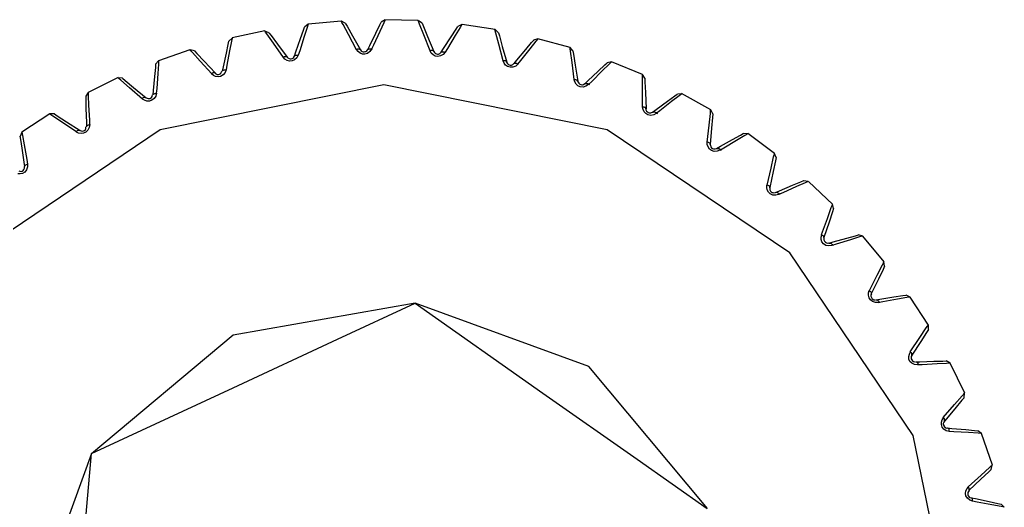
# Model space of a CAD drawing. Extents: x -1 to 1284, y 105 to 936.
# Drawn here: x 325.4 to 329.824, y 225.598 to 227.787 of the extents above; entities that cross this region are included whole.
import ezdxf

# ---------------------------------------------------------------- set-up
doc = ezdxf.new("R2010")
doc.units = 0

msp = doc.modelspace()

# ---------------------------------------------------------------- linework, layer by layer
for p, q in [((326.675217, 227.74052), (326.679979, 227.754013)), ((326.691502, 227.752607), (326.678537, 227.711893)), ((326.696, 227.767), (326.680125, 227.7543)), ((326.696, 227.767), (326.691502, 227.752607)), ((326.845, 227.781), (326.695643, 227.767136)), ((326.84796, 227.774872), (326.84505, 227.780243)), ((326.863, 227.771), (326.845273, 227.780578)), ((326.852723, 227.765903), (326.84796, 227.774872)), ((326.877329, 227.720355), (326.852723, 227.765903)), ((326.863, 227.771), (326.870673, 227.757639)), ((326.870673, 227.757639), (326.89475, 227.715194)), ((327.000433, 227.72752), (327.01816, 227.763799)), ((327.03565, 227.773242), (327.017923, 227.734388)), ((327.01816, 227.763799), (327.02451, 227.776632)), ((327.042, 227.787), (327.024802, 227.776284)), ((327.042, 227.787), (327.03565, 227.773242)), ((327.191, 227.783), (327.041034, 227.787233)), ((327.193332, 227.776918), (327.190687, 227.78258)), ((327.208, 227.771), (327.191596, 227.782668)), ((327.197037, 227.767446), (327.193332, 227.776918)), ((327.215822, 227.719279), (327.197037, 227.767446)), ((327.208, 227.771), (327.213821, 227.756845)), ((327.213821, 227.756845), (327.232606, 227.711794)), ((327.379063, 227.752115), (327.356838, 227.715687)), ((327.360913, 227.744484), (327.368586, 227.756469)), ((327.387, 227.765), (327.368744, 227.756454)), ((327.387, 227.765), (327.379063, 227.752115)), ((327.536, 227.743), (327.387648, 227.765278)), ((326.354, 227.705), (326.339977, 227.690501)), ((326.354, 227.705), (326.35109, 227.690157)), ((326.501, 227.737), (326.354395, 227.705226)), ((326.52, 227.729), (326.501215, 227.736355)), ((326.504726, 227.732006), (326.501286, 227.73698)), ((326.510546, 227.723698), (326.504726, 227.732006)), ((326.540338, 227.681436), (326.510546, 227.723698)), ((326.52, 227.729), (326.52926, 227.71667)), ((326.52926, 227.71667), (326.558391, 227.677451)), ((326.678537, 227.711893), (326.658165, 227.648118)), ((326.661987, 227.702372), (326.675217, 227.74052)), ((326.914, 227.652), (326.877329, 227.720355)), ((326.89475, 227.715194), (326.931051, 227.65148)), ((326.972731, 227.670674), (327.000433, 227.72752)), ((327.017923, 227.734388), (326.990115, 227.67352)), ((327.244, 227.647), (327.215822, 227.719279)), ((327.232606, 227.711794), (327.26097, 227.644169)), ((327.304583, 227.65751), (327.338953, 227.710601)), ((327.356838, 227.715687), (327.321913, 227.658614)), ((327.338953, 227.710601), (327.360913, 227.744484)), ((327.537075, 227.737104), (327.534429, 227.743004)), ((327.551, 227.729), (327.535919, 227.742573)), ((327.539721, 227.727235), (327.537075, 227.737104)), ((327.552685, 227.67715), (327.539721, 227.727235)), ((327.551, 227.729), (327.555233, 227.71421)), ((327.555233, 227.71421), (327.568463, 227.667212)), ((326.328462, 227.63706), (326.336929, 227.676518)), ((326.336929, 227.676518), (326.339839, 227.690461)), ((326.35109, 227.690157), (326.343152, 227.648176)), ((326.585, 227.618), (326.540338, 227.681436)), ((326.558391, 227.677451), (326.6021, 227.618576)), ((326.64135, 227.6426), (326.661987, 227.702372)), ((326.964, 227.653), (326.972731, 227.670674)), ((326.990115, 227.67352), (326.981384, 227.654603)), ((327.572, 227.602), (327.552685, 227.67715)), ((327.568463, 227.667212), (327.588306, 227.596661)), ((327.674208, 227.653672), (327.700137, 227.684662)), ((327.718475, 227.690173), (327.691911, 227.656703)), ((327.700137, 227.684662), (327.709397, 227.695616)), ((327.728, 227.702), (327.708685, 227.695703)), ((327.728, 227.702), (327.718475, 227.690173)), ((327.873, 227.662), (327.728432, 227.702)), ((327.872685, 227.656306), (327.872685, 227.662338)), ((327.886, 227.647), (327.872771, 227.662266)), ((326.165, 227.652), (326.023289, 227.602785)), ((326.185, 227.647), (326.165421, 227.652027)), ((326.16947, 227.647489), (326.165501, 227.652013)), ((326.176349, 227.639948), (326.16947, 227.647489)), ((326.211036, 227.601589), (326.176349, 227.639948)), ((326.185, 227.647), (326.195583, 227.635861)), ((326.195583, 227.635861), (326.229238, 227.600439)), ((326.315233, 227.575235), (326.328462, 227.63706)), ((326.343152, 227.648176), (326.330717, 227.582424)), ((326.586125, 227.618968), (326.583479, 227.617645)), ((326.591998, 227.609876), (326.584854, 227.617734)), ((326.588771, 227.620026), (326.586125, 227.618968)), ((326.591417, 227.62082), (326.588771, 227.620026)), ((326.594063, 227.621085), (326.591417, 227.62082)), ((326.596708, 227.621058), (326.594063, 227.621085)), ((326.599354, 227.620794), (326.596708, 227.621058)), ((326.602, 227.62), (326.599354, 227.620794)), ((326.602, 227.619), (326.602, 227.62)), ((326.602, 227.619), (326.60544, 227.615375)), ((326.60544, 227.615375), (326.610202, 227.612676)), ((326.627135, 227.614153), (326.631369, 227.617751)), ((326.631369, 227.618545), (326.634279, 227.623995)), ((326.631369, 227.617751), (326.631369, 227.618545)), ((326.635, 227.624), (326.64135, 227.6426)), ((326.635, 227.626), (326.637646, 227.627058)), ((326.635, 227.625), (326.635, 227.626)), ((326.635, 227.624), (326.635, 227.625)), ((326.645179, 227.616332), (326.63539, 227.606913)), ((326.637646, 227.627058), (326.640292, 227.627852)), ((326.640292, 227.627852), (326.642937, 227.628117)), ((326.642937, 227.628117), (326.645583, 227.628215)), ((326.651, 227.628), (326.645179, 227.616332)), ((326.645583, 227.628215), (326.648494, 227.628016)), ((326.648494, 227.628016), (326.651404, 227.627487)), ((326.658165, 227.648118), (326.651815, 227.6283)), ((326.915125, 227.653741), (326.912215, 227.652683)), ((326.920411, 227.644099), (326.914061, 227.652777)), ((326.917771, 227.654535), (326.915125, 227.653741)), ((326.920417, 227.654799), (326.917771, 227.654535)), ((326.929406, 227.637035), (326.920411, 227.644099)), ((326.923063, 227.654852), (326.920417, 227.654799)), ((326.925708, 227.654587), (326.923063, 227.654852)), ((326.928354, 227.654058), (326.925708, 227.654587)), ((326.931, 227.653), (326.928354, 227.654058)), ((326.939725, 227.633013), (326.929406, 227.637035)), ((326.931, 227.652), (326.931, 227.653)), ((326.931, 227.652), (326.934175, 227.647978)), ((326.934175, 227.647978), (326.938673, 227.644724)), ((326.938673, 227.644724), (326.9437, 227.642872)), ((326.951102, 227.632484), (326.939725, 227.633013)), ((326.9437, 227.642872), (326.948462, 227.642607)), ((326.948462, 227.642687), (326.95296, 227.643745)), ((326.948462, 227.642607), (326.948462, 227.642687)), ((326.963008, 227.635976), (326.951102, 227.632484)), ((326.95296, 227.643745), (326.955606, 227.644274)), ((326.955606, 227.644274), (326.960369, 227.647343)), ((326.960369, 227.648137), (326.964073, 227.653191)), ((326.960369, 227.647343), (326.960369, 227.648137)), ((326.973856, 227.644126), (326.963008, 227.635976)), ((326.964, 227.654), (326.966646, 227.655058)), ((326.964, 227.653), (326.964, 227.654)), ((326.966646, 227.655058), (326.969292, 227.655852)), ((326.969292, 227.655852), (326.971937, 227.656381)), ((326.971937, 227.656381), (326.974583, 227.656482)), ((326.981, 227.655), (326.973856, 227.644126)), ((326.974583, 227.656482), (326.977229, 227.656257)), ((326.977229, 227.656257), (326.98014, 227.655728)), ((326.98014, 227.655728), (326.98305, 227.654934)), ((327.249352, 227.637375), (327.244325, 227.646741)), ((327.247506, 227.64822), (327.244596, 227.647426)), ((327.250417, 227.648484), (327.247506, 227.64822)), ((327.25729, 227.629305), (327.249352, 227.637375)), ((327.253063, 227.648558), (327.250417, 227.648484)), ((327.255708, 227.648323), (327.253063, 227.648558)), ((327.258354, 227.647794), (327.255708, 227.648323)), ((327.267079, 227.62404), (327.25729, 227.629305)), ((327.261, 227.647), (327.258354, 227.647794)), ((327.261, 227.646), (327.261, 227.647)), ((327.261, 227.644), (327.261, 227.646)), ((327.261, 227.644), (327.263646, 227.639634)), ((327.263646, 227.639634), (327.267615, 227.635851)), ((327.278456, 227.622188), (327.267079, 227.62404)), ((327.267615, 227.635851), (327.272642, 227.63347)), ((327.272642, 227.63347), (327.27714, 227.632676)), ((327.27714, 227.632634), (327.281637, 227.633163)), ((327.27714, 227.632676), (327.27714, 227.632634)), ((327.290627, 227.624305), (327.278456, 227.622188)), ((327.281637, 227.633163), (327.284283, 227.633692)), ((327.284283, 227.633692), (327.28931, 227.636073)), ((327.28931, 227.636602), (327.293544, 227.64118)), ((327.28931, 227.636073), (327.28931, 227.636602)), ((327.302533, 227.631078), (327.290627, 227.624305)), ((327.294, 227.641), (327.304583, 227.65751)), ((327.294, 227.642), (327.296646, 227.642794)), ((327.294, 227.641), (327.294, 227.642)), ((327.296646, 227.642794), (327.299292, 227.643323)), ((327.299292, 227.643323), (327.301937, 227.643487)), ((327.301937, 227.643487), (327.304583, 227.643296)), ((327.311, 227.641), (327.302533, 227.631078)), ((327.304583, 227.643296), (327.307229, 227.642767)), ((327.307229, 227.642767), (327.309875, 227.641974)), ((327.309875, 227.641974), (327.312785, 227.640915)), ((327.321913, 227.658614), (327.311065, 227.64086)), ((327.6337, 227.605108), (327.674208, 227.653672)), ((327.691911, 227.656703), (327.650345, 227.604258)), ((327.875331, 227.646198), (327.872685, 227.656306)), ((327.881946, 227.594925), (327.875331, 227.646198)), ((327.886, 227.647), (327.888646, 227.631813)), ((327.888646, 227.631813), (327.896319, 227.58355)), ((326.007467, 227.532558), (326.011171, 227.572751)), ((326.023, 227.603), (326.010829, 227.586913)), ((326.011171, 227.572751), (326.011171, 227.586959)), ((326.023, 227.587919), (326.02009, 227.545284)), ((326.023, 227.603), (326.023, 227.587919)), ((326.263, 227.544), (326.211036, 227.601589)), ((326.229238, 227.600439), (326.279721, 227.54726)), ((326.311, 227.556), (326.315233, 227.575235)), ((326.330717, 227.582424), (326.327013, 227.561972)), ((326.601788, 227.603949), (326.591998, 227.609876)), ((326.612635, 227.601198), (326.601788, 227.603949)), ((326.610202, 227.612676), (326.615494, 227.611354)), ((326.624012, 227.601992), (326.612635, 227.601198)), ((326.615494, 227.611354), (326.620256, 227.611573)), ((326.620256, 227.611772), (326.62449, 227.613359)), ((326.620256, 227.611573), (326.620256, 227.611772)), ((326.63539, 227.606913), (326.624012, 227.601992)), ((326.62449, 227.613359), (326.627135, 227.614153)), ((327.574506, 227.60259), (327.571596, 227.602326)), ((327.576088, 227.592101), (327.572119, 227.601996)), ((327.577417, 227.602627), (327.574506, 227.60259)), ((327.582967, 227.583105), (327.576088, 227.592101)), ((327.580063, 227.602381), (327.577417, 227.602627)), ((327.582708, 227.601852), (327.580063, 227.602381)), ((327.585354, 227.601058), (327.582708, 227.601852)), ((327.592227, 227.576702), (327.582967, 227.583105)), ((327.588, 227.6), (327.585354, 227.601058)), ((327.588, 227.598), (327.588, 227.6)), ((327.588, 227.597), (327.588, 227.598)), ((327.588, 227.597), (327.590646, 227.59237)), ((327.590646, 227.59237), (327.594085, 227.588136)), ((327.60334, 227.573369), (327.592227, 227.576702)), ((327.594085, 227.588136), (327.598583, 227.585094)), ((327.598583, 227.585094), (327.603081, 227.583506)), ((327.603081, 227.583506), (327.603081, 227.583342)), ((327.603081, 227.583342), (327.607844, 227.583281)), ((327.615775, 227.573898), (327.60334, 227.573369)), ((327.607844, 227.583281), (327.61049, 227.583509)), ((327.61049, 227.583509), (327.615781, 227.585361)), ((327.628475, 227.579189), (327.615775, 227.573898)), ((327.615781, 227.58589), (327.620544, 227.589938)), ((327.615781, 227.585361), (327.615781, 227.58589)), ((327.621, 227.59), (327.6337, 227.605108)), ((327.621, 227.591), (327.623646, 227.591794)), ((327.621, 227.59), (327.621, 227.591)), ((327.623646, 227.591794), (327.626292, 227.592058)), ((327.626292, 227.592058), (327.628937, 227.59196)), ((327.638, 227.588), (327.628475, 227.579189)), ((327.628937, 227.59196), (327.631583, 227.591431)), ((327.631583, 227.591431), (327.634229, 227.590638)), ((327.634229, 227.590638), (327.636875, 227.589315)), ((327.636875, 227.589315), (327.639521, 227.587727)), ((327.650345, 227.604258), (327.63738, 227.587933)), ((327.892, 227.518), (327.881946, 227.594925)), ((327.896319, 227.58355), (327.907696, 227.511102)), ((327.999351, 227.556795), (328.028747, 227.584447)), ((328.048152, 227.58739), (328.017752, 227.557365)), ((328.028747, 227.584447), (328.039065, 227.594237)), ((328.059, 227.598), (328.039156, 227.594084)), ((328.059, 227.598), (328.048152, 227.58739)), ((328.198, 227.541), (328.059306, 227.598137)), ((325.842, 227.527), (325.707248, 227.461063)), ((325.862, 227.524), (325.841892, 227.526646)), ((326.001646, 227.469579), (326.007467, 227.532558)), ((326.02009, 227.545284), (326.015592, 227.478514)), ((326.263125, 227.545553), (326.260479, 227.543965)), ((326.270115, 227.536812), (326.261913, 227.543744)), ((326.265771, 227.546876), (326.263125, 227.545553)), ((326.268417, 227.547934), (326.265771, 227.546876)), ((326.271063, 227.548463), (326.268417, 227.547934)), ((326.280433, 227.532102), (326.270115, 227.536812)), ((326.273708, 227.548696), (326.271063, 227.548463)), ((326.276354, 227.548529), (326.273708, 227.548696)), ((326.279, 227.548), (326.276354, 227.548529)), ((326.279, 227.547), (326.279, 227.548)), ((326.279, 227.547), (326.282969, 227.543825)), ((326.291546, 227.530779), (326.280433, 227.532102)), ((326.282969, 227.543825), (326.287996, 227.541708)), ((326.287996, 227.541708), (326.293552, 227.541179)), ((326.302923, 227.532896), (326.291546, 227.530779)), ((326.293552, 227.541179), (326.29805, 227.541973)), ((326.29805, 227.542238), (326.302283, 227.544354)), ((326.29805, 227.541973), (326.29805, 227.542238)), ((326.302283, 227.545148), (326.305987, 227.549249)), ((326.302283, 227.544354), (326.302283, 227.545148)), ((326.313771, 227.53914), (326.302923, 227.532896)), ((326.305987, 227.550043), (326.308633, 227.555811)), ((326.305987, 227.549249), (326.305987, 227.550043)), ((326.311, 227.559), (326.313646, 227.560058)), ((326.311, 227.558), (326.311, 227.559)), ((326.311, 227.556), (326.311, 227.558)), ((326.313646, 227.560058), (326.316292, 227.560852)), ((326.322502, 227.549697), (326.313771, 227.53914)), ((326.316292, 227.560852), (326.318937, 227.561646)), ((326.318937, 227.561646), (326.321583, 227.562175)), ((326.321583, 227.562175), (326.324494, 227.562323)), ((326.327, 227.562), (326.322502, 227.549697)), ((326.324494, 227.562323), (326.327404, 227.562194)), ((327.953288, 227.513467), (327.999351, 227.556795)), ((328.017752, 227.557365), (327.97018, 227.510312)), ((328.209, 227.524), (328.197623, 227.540775)), ((328.198894, 227.535475), (328.198815, 227.54156)), ((328.199, 227.525288), (328.198894, 227.535475)), ((325.846722, 227.522472), (325.842224, 227.526467)), ((325.854395, 227.515804), (325.846722, 227.522472)), ((325.893474, 227.481903), (325.854395, 227.515804)), ((325.862, 227.524), (325.873906, 227.51421)), ((325.873906, 227.51421), (325.911556, 227.483098)), ((325.911556, 227.483098), (325.968098, 227.436397)), ((327.035825, 227.495098), (326.031567, 227.292613)), ((328.040083, 227.292613), (327.035825, 227.495098)), ((327.893506, 227.517969), (327.890596, 227.518011)), ((327.893881, 227.507589), (327.891235, 227.517907)), ((327.896417, 227.517704), (327.893506, 227.517969)), ((327.899702, 227.497826), (327.893881, 227.507589)), ((327.899063, 227.517175), (327.896417, 227.517704)), ((327.901708, 227.516381), (327.899063, 227.517175)), ((327.908169, 227.490364), (327.899702, 227.497826)), ((327.904354, 227.515323), (327.901708, 227.516381)), ((327.907, 227.514), (327.904354, 227.515323)), ((327.907, 227.513), (327.907, 227.514)), ((327.907, 227.511), (327.907, 227.513)), ((327.907, 227.511), (327.909646, 227.506158)), ((327.918752, 227.485734), (327.908169, 227.490364)), ((327.909646, 227.506158), (327.912556, 227.501554)), ((327.912556, 227.501554), (327.91679, 227.497983)), ((327.91679, 227.497983), (327.921023, 227.495866)), ((327.931187, 227.484676), (327.918752, 227.485734)), ((327.921023, 227.495866), (327.921023, 227.495601)), ((327.921023, 227.495601), (327.925521, 227.495072)), ((327.925521, 227.495072), (327.928167, 227.495117)), ((327.928167, 227.495117), (327.933723, 227.49644)), ((327.944417, 227.488406), (327.931187, 227.484676)), ((327.933723, 227.496969), (327.939015, 227.500409)), ((327.933723, 227.49644), (327.933723, 227.496969)), ((327.939, 227.5), (327.953288, 227.513467)), ((327.939, 227.5), (327.941646, 227.500794)), ((327.941646, 227.500794), (327.944292, 227.501323)), ((327.944292, 227.501323), (327.946937, 227.501384)), ((327.955, 227.496), (327.944417, 227.488406)), ((327.946937, 227.501384), (327.949583, 227.501119)), ((327.949583, 227.501119), (327.952229, 227.500325)), ((327.952229, 227.500325), (327.954875, 227.499267)), ((327.954875, 227.499267), (327.957521, 227.49768)), ((327.97018, 227.510312), (327.955363, 227.49568)), ((327.957521, 227.49768), (327.960167, 227.495828)), ((328.199, 227.473576), (328.199, 227.525288)), ((328.209, 227.524), (328.209, 227.508654)), ((328.209, 227.508654), (328.211646, 227.459831)), ((325.707, 227.461), (325.696681, 227.443538)), ((325.698354, 227.429214), (325.698354, 227.443475)), ((325.707, 227.461), (325.707, 227.445892)), ((325.707, 227.445892), (325.709646, 227.403226)), ((325.952, 227.431), (325.893474, 227.481903)), ((325.960063, 227.437995), (325.957417, 227.437466)), ((325.962708, 227.438058), (325.960063, 227.437995)), ((325.965354, 227.437794), (325.962708, 227.438058)), ((325.991548, 227.438392), (325.994723, 227.442916)), ((325.991548, 227.437333), (325.991548, 227.438392)), ((325.994723, 227.443974), (325.997369, 227.44998)), ((325.994723, 227.442916), (325.994723, 227.443974)), ((325.999, 227.45), (326.001646, 227.469579)), ((325.999, 227.452), (326.001646, 227.453323)), ((325.999, 227.451), (325.999, 227.452)), ((325.999, 227.45), (325.999, 227.451)), ((326.001646, 227.453323), (326.004292, 227.454381)), ((326.01109, 227.444274), (326.003681, 227.432764)), ((326.004292, 227.454381), (326.006937, 227.45544)), ((326.006937, 227.45544), (326.009583, 227.456233)), ((326.009583, 227.456233), (326.012494, 227.456762)), ((326.014, 227.457), (326.01109, 227.444274)), ((326.012494, 227.456762), (326.015404, 227.456998)), ((326.015592, 227.478514), (326.012946, 227.457744)), ((328.199, 227.396), (328.199, 227.473576)), ((328.211646, 227.459831), (328.214292, 227.386544)), ((328.310834, 227.421101), (328.343351, 227.44502)), ((328.363094, 227.445766), (328.32928, 227.419625)), ((328.343351, 227.44502), (328.354728, 227.453486)), ((328.375, 227.455), (328.354892, 227.453413)), ((328.375, 227.455), (328.363094, 227.445766)), ((328.505, 227.382), (328.37419, 227.45544)), ((325.698354, 227.38887), (325.698354, 227.429214)), ((325.709646, 227.403226), (325.71335, 227.33641)), ((325.949479, 227.433761), (325.946833, 227.431909)), ((325.952125, 227.435349), (325.949479, 227.433761)), ((325.960819, 227.425263), (325.951823, 227.431163)), ((325.954771, 227.436672), (325.952125, 227.435349)), ((325.957417, 227.437466), (325.954771, 227.436672)), ((325.971667, 227.421824), (325.960819, 227.425263)), ((325.968, 227.437), (325.965354, 227.437794)), ((325.968, 227.437), (325.972233, 227.434328)), ((325.982779, 227.421758), (325.971667, 227.421824)), ((325.972233, 227.434328), (325.977525, 227.43274)), ((325.977525, 227.43274), (325.983081, 227.432835)), ((325.993627, 227.42525), (325.982779, 227.421758)), ((325.983081, 227.432835), (325.987579, 227.434158)), ((325.987579, 227.434688), (325.991548, 227.437333)), ((325.987579, 227.434158), (325.987579, 227.434688)), ((326.003681, 227.432764), (325.993627, 227.42525)), ((328.201263, 227.38468), (328.198617, 227.395236)), ((328.203152, 227.394704), (328.200242, 227.395233)), ((328.206063, 227.394175), (328.203152, 227.394704)), ((328.208708, 227.393381), (328.206063, 227.394175)), ((328.259875, 227.383642), (328.310834, 227.421101)), ((328.32928, 227.419625), (328.27639, 227.378652)), ((325.536, 227.364), (325.410164, 227.282299)), ((325.540404, 227.36011), (325.535377, 227.363523)), ((325.556, 227.364), (325.535892, 227.364201)), ((325.54887, 227.354422), (325.540404, 227.36011)), ((325.591733, 227.325476), (325.54887, 227.354422)), ((325.556, 227.364), (325.568965, 227.355719)), ((325.568965, 227.355719), (325.610107, 227.329366)), ((325.701, 227.325659), (325.698354, 227.38887)), ((328.205761, 227.374281), (328.201263, 227.38468)), ((328.213169, 227.365868), (328.205761, 227.374281)), ((328.211354, 227.392323), (328.208708, 227.393381)), ((328.214, 227.391), (328.211354, 227.392323)), ((328.222958, 227.359994), (328.213169, 227.365868)), ((328.214, 227.39), (328.214, 227.391)), ((328.214, 227.389), (328.214, 227.39)), ((328.214, 227.387), (328.214, 227.389)), ((328.214, 227.387), (328.214, 227.382026)), ((328.214, 227.382026), (328.216646, 227.377078)), ((328.216646, 227.377078), (328.22035, 227.37303)), ((328.22035, 227.37303), (328.224319, 227.370649)), ((328.235129, 227.357613), (328.222958, 227.359994)), ((328.224319, 227.370649), (328.224319, 227.370384)), ((328.224319, 227.370384), (328.228817, 227.369326)), ((328.228817, 227.369326), (328.231462, 227.369188)), ((328.231462, 227.369188), (328.237019, 227.369717)), ((328.248623, 227.359729), (328.235129, 227.357613)), ((328.237019, 227.369982), (328.242575, 227.372787)), ((328.237019, 227.369717), (328.237019, 227.369982)), ((328.244, 227.372), (328.259875, 227.383642)), ((328.244, 227.372), (328.246646, 227.372794)), ((328.246646, 227.372794), (328.249292, 227.373058)), ((328.26, 227.366), (328.248623, 227.359729)), ((328.249292, 227.373058), (328.251937, 227.372886)), ((328.251937, 227.372886), (328.254583, 227.372357)), ((328.254583, 227.372357), (328.257229, 227.371299)), ((328.257229, 227.371299), (328.259875, 227.369976)), ((328.259875, 227.369976), (328.262521, 227.368124)), ((328.27639, 227.378652), (328.259986, 227.365899)), ((328.262521, 227.368124), (328.265167, 227.366007)), ((328.497731, 227.314097), (328.503552, 227.365495)), ((328.503552, 227.375628), (328.503552, 227.381687)), ((328.503552, 227.365495), (328.503552, 227.375628)), ((328.515, 227.364), (328.50574, 227.381992)), ((328.515, 227.364), (328.512354, 227.348681)), ((325.656, 227.282), (325.591733, 227.325476)), ((325.610107, 227.329366), (325.671861, 227.289819)), ((325.697665, 227.300319), (325.697665, 227.306457)), ((325.701, 227.306), (325.701, 227.325659)), ((325.701, 227.311), (325.703646, 227.312323)), ((325.701, 227.309), (325.701, 227.311)), ((325.701212, 227.307588), (325.701, 227.309)), ((325.701, 227.306), (325.701212, 227.307588)), ((325.703646, 227.312323), (325.706292, 227.313646)), ((325.706292, 227.313646), (325.708937, 227.314704)), ((325.708937, 227.314704), (325.711583, 227.315498)), ((325.711583, 227.315498), (325.714494, 227.316027)), ((325.715, 227.316), (325.712354, 227.303009)), ((325.71335, 227.33641), (325.71335, 227.315641)), ((328.489, 227.237), (328.497731, 227.314097)), ((328.512354, 227.348681), (328.508121, 227.300013)), ((326.031567, 227.292613), (325.211039, 226.740298)), ((325.404479, 227.249875), (325.401833, 227.263977)), ((325.41, 227.282), (325.402063, 227.263453)), ((325.41, 227.282), (325.412646, 227.267104)), ((325.412646, 227.267104), (325.420054, 227.225027)), ((325.653479, 227.28514), (325.650833, 227.283023)), ((325.656125, 227.286992), (325.653479, 227.28514)), ((325.664729, 227.278032), (325.655204, 227.282821)), ((325.658771, 227.288579), (325.656125, 227.286992)), ((325.661417, 227.289638), (325.658771, 227.288579)), ((325.664063, 227.290431), (325.661417, 227.289638)), ((325.666708, 227.290696), (325.664063, 227.290431)), ((325.675842, 227.275916), (325.664729, 227.278032)), ((325.669354, 227.290529), (325.666708, 227.290696)), ((325.672, 227.29), (325.669354, 227.290529)), ((325.672, 227.29), (325.676498, 227.287883)), ((325.686954, 227.277239), (325.675842, 227.275916)), ((325.676498, 227.287883), (325.68179, 227.28709)), ((325.68179, 227.28709), (325.687346, 227.287883)), ((325.697538, 227.282028), (325.686954, 227.277239)), ((325.687346, 227.287883), (325.691579, 227.289735)), ((325.691579, 227.290265), (325.695019, 227.293307)), ((325.691579, 227.289735), (325.691579, 227.290265)), ((325.695019, 227.294366), (325.697665, 227.29926)), ((325.695019, 227.293307), (325.695019, 227.294366)), ((325.706533, 227.290679), (325.697538, 227.282028)), ((325.697665, 227.29926), (325.697665, 227.300319)), ((325.712354, 227.303009), (325.706533, 227.290679)), ((328.860611, 226.740298), (328.040083, 227.292613)), ((328.508121, 227.300013), (328.501771, 227.226954)), ((328.60331, 227.249701), (328.638474, 227.269518)), ((328.658035, 227.267274), (328.621338, 227.245393)), ((328.638474, 227.269518), (328.650909, 227.27653)), ((328.671, 227.275), (328.650892, 227.276058)), ((328.671, 227.275), (328.658035, 227.267274)), ((328.792, 227.187), (328.67098, 227.275672)), ((325.410565, 227.20997), (325.404479, 227.249875)), ((325.420054, 227.225027), (325.431696, 227.159141)), ((328.489379, 227.226691), (328.489194, 227.237354)), ((328.492819, 227.215817), (328.489379, 227.226691)), ((328.492417, 227.236762), (328.489506, 227.237556)), ((328.495063, 227.235704), (328.492417, 227.236762)), ((328.497708, 227.234646), (328.495063, 227.235704)), ((328.500354, 227.233323), (328.497708, 227.234646)), ((328.503, 227.232), (328.500354, 227.233323)), ((328.502868, 227.228588), (328.503, 227.23)), ((328.503, 227.227), (328.502868, 227.228588)), ((328.503, 227.23), (328.503, 227.232)), ((328.503, 227.227), (328.503238, 227.221946)), ((328.503238, 227.221946), (328.505884, 227.216761)), ((328.531, 227.209), (328.548198, 227.218657)), ((328.548198, 227.218657), (328.60331, 227.249701)), ((328.621338, 227.245393), (328.56387, 227.211093)), ((325.42009, 227.147447), (325.410565, 227.20997)), ((328.499169, 227.206583), (328.492819, 227.215817)), ((328.508165, 227.199571), (328.499169, 227.206583)), ((328.505884, 227.216761), (328.509059, 227.212289)), ((328.520071, 227.195655), (328.508165, 227.199571)), ((328.509059, 227.212289), (328.512763, 227.209326)), ((328.512763, 227.209326), (328.512763, 227.208797)), ((328.512763, 227.208797), (328.516996, 227.207209)), ((328.516996, 227.207209), (328.519642, 227.206945)), ((328.519642, 227.206945), (328.525199, 227.206818)), ((328.533829, 227.196185), (328.520071, 227.195655)), ((328.525199, 227.206982), (328.531019, 227.209098)), ((328.525199, 227.206818), (328.525199, 227.206982)), ((328.531, 227.209), (328.533646, 227.209529)), ((328.533646, 227.209529), (328.536292, 227.209598)), ((328.546, 227.201), (328.533829, 227.196185)), ((328.536292, 227.209598), (328.538937, 227.209069)), ((328.538937, 227.209069), (328.541583, 227.208275)), ((328.541583, 227.208275), (328.544229, 227.206952)), ((328.544229, 227.206952), (328.546875, 227.205365)), ((328.56387, 227.211093), (328.546143, 227.20043)), ((328.546875, 227.205365), (328.549521, 227.203248)), ((328.549521, 227.203248), (328.552167, 227.200867)), ((328.787633, 227.17083), (328.790279, 227.180752)), ((328.790279, 227.180752), (328.792925, 227.186679)), ((328.799, 227.168), (328.792121, 227.186997)), ((325.423, 227.128), (325.42009, 227.147447)), ((325.423, 227.133), (325.425646, 227.134588)), ((325.423, 227.131), (325.423, 227.133)), ((325.423026, 227.129587), (325.423, 227.131)), ((325.423, 227.128), (325.423026, 227.129587)), ((325.425646, 227.134588), (325.428292, 227.13591)), ((325.428292, 227.13591), (325.430937, 227.137233)), ((325.430937, 227.137233), (325.433583, 227.138292)), ((325.431696, 227.159141), (325.4354, 227.138662)), ((325.433583, 227.138292), (325.436494, 227.13935)), ((325.435, 227.139), (325.435185, 227.12593)), ((328.775727, 227.120496), (328.787633, 227.17083)), ((328.795825, 227.152972), (328.785771, 227.105164)), ((328.799, 227.168), (328.795825, 227.152972)), ((325.402377, 227.094656), (325.391, 227.09545)), ((325.396, 227.108), (325.400762, 227.106413)), ((325.400762, 227.106413), (325.406319, 227.106227)), ((325.413225, 227.097302), (325.402377, 227.094656)), ((325.406319, 227.106227), (325.41161, 227.10755)), ((325.41161, 227.10755), (325.415579, 227.109931)), ((325.423014, 227.103308), (325.413225, 227.097302)), ((325.415579, 227.110461), (325.418754, 227.1139)), ((325.415579, 227.109931), (325.415579, 227.110461)), ((325.418754, 227.115223), (325.4214, 227.120409)), ((325.418754, 227.1139), (325.418754, 227.115223)), ((325.4214, 227.120409), (325.421638, 227.121467)), ((325.421638, 227.121467), (325.421717, 227.127659)), ((325.430952, 227.112991), (325.423014, 227.103308)), ((325.435185, 227.12593), (325.430952, 227.112991)), ((328.758, 227.045), (328.775727, 227.120496)), ((328.785771, 227.105164), (328.77069, 227.033401)), ((328.756554, 227.034253), (328.756554, 227.044863)), ((328.760417, 227.043821), (328.757506, 227.044879)), ((328.763063, 227.042498), (328.760417, 227.043821)), ((328.765708, 227.041175), (328.763063, 227.042498)), ((328.768354, 227.039588), (328.765708, 227.041175)), ((328.814256, 227.019514), (328.872703, 227.043697)), ((328.872703, 227.043697), (328.910009, 227.059122)), ((328.929242, 227.054888), (328.890189, 227.037584)), ((328.910009, 227.059122), (328.923238, 227.064573)), ((328.943, 227.061), (328.923156, 227.06436)), ((328.943, 227.061), (328.929242, 227.054888)), ((329.053, 226.958), (328.943568, 227.060613)), ((328.7592, 227.023061), (328.756554, 227.034253)), ((328.764227, 227.013112), (328.7592, 227.023061)), ((328.772429, 227.005043), (328.764227, 227.013112)), ((328.771, 227.038), (328.768354, 227.039588)), ((328.771, 227.036), (328.771, 227.038)), ((328.771053, 227.034587), (328.771, 227.036)), ((328.771, 227.033), (328.771053, 227.034587)), ((328.771, 227.033), (328.771, 227.027946)), ((328.771, 227.027946), (328.771, 227.022575)), ((328.771, 227.022575), (328.773646, 227.01776)), ((328.783806, 226.999725), (328.772429, 227.005043)), ((328.773646, 227.01776), (328.776821, 227.0144)), ((328.776821, 227.0144), (328.776821, 227.013871)), ((328.776821, 227.013871), (328.78079, 227.011754)), ((328.78079, 227.011754), (328.783435, 227.011225)), ((328.783435, 227.011225), (328.788992, 227.010431)), ((328.7973, 226.998666), (328.783806, 226.999725)), ((328.788992, 227.010465), (328.795077, 227.011788)), ((328.788992, 227.010431), (328.788992, 227.010465)), ((328.796, 227.012), (328.814256, 227.019514)), ((328.796, 227.012), (328.798646, 227.012265)), ((328.81, 227.002), (328.7973, 226.998666)), ((328.798646, 227.012265), (328.801292, 227.01213)), ((328.801292, 227.01213), (328.803937, 227.0116)), ((328.803937, 227.0116), (328.806583, 227.010542)), ((328.806583, 227.010542), (328.809229, 227.008955)), ((328.809229, 227.008955), (328.811875, 227.007103)), ((328.829018, 227.010462), (328.809968, 227.002022)), ((328.811875, 227.007103), (328.814521, 227.004721)), ((328.814521, 227.004721), (328.817167, 227.002075)), ((328.890189, 227.037584), (328.829018, 227.010462)), ((329.046582, 226.943327), (329.050022, 226.952879)), ((329.050022, 226.952879), (329.052668, 226.958594)), ((329.057, 226.939), (329.052238, 226.958685)), ((329.028855, 226.894789), (329.046582, 226.943327)), ((329.051973, 226.924448), (329.036363, 226.878201)), ((329.057, 226.939), (329.051973, 226.924448)), ((329.002, 226.822), (329.028855, 226.894789)), ((329.036363, 226.878201), (329.012815, 226.808777)), ((329.000846, 226.811417), (329.003492, 226.821816)), ((329.005063, 226.820027), (329.002417, 226.82135)), ((329.007708, 226.81844), (329.005063, 226.820027)), ((329.154877, 226.817046), (329.168635, 226.820883)), ((329.188, 226.816), (329.168685, 226.821741)), ((329.000846, 226.800067), (329.000846, 226.811417)), ((329.004815, 226.789589), (329.000846, 226.800067)), ((329.011958, 226.780594), (329.004815, 226.789589)), ((329.010354, 226.816852), (329.007708, 226.81844)), ((329.013, 226.815), (329.010354, 226.816852)), ((329.022542, 226.773953), (329.011958, 226.780594)), ((329.013, 226.814), (329.013, 226.815)), ((329.013026, 226.812175), (329.013, 226.814)), ((329.013, 226.809), (329.013265, 226.810587)), ((329.013, 226.809), (329.013, 226.804052)), ((329.013, 226.804052), (329.013, 226.798602)), ((329.013, 226.798602), (329.015646, 226.793495)), ((329.013265, 226.810587), (329.013026, 226.812175)), ((329.015646, 226.793495), (329.018556, 226.789765)), ((329.018556, 226.789765), (329.018556, 226.788971)), ((329.018556, 226.788971), (329.02226, 226.786272)), ((329.02226, 226.786272), (329.024906, 226.785743)), ((329.024906, 226.785743), (329.030198, 226.784156)), ((329.030198, 226.784063), (329.036283, 226.784592)), ((329.030198, 226.784156), (329.030198, 226.784063)), ((329.036, 226.784), (329.05505, 226.789265)), ((329.036, 226.784), (329.038646, 226.784167)), ((329.038646, 226.784167), (329.041292, 226.783902)), ((329.041292, 226.783902), (329.043937, 226.783108)), ((329.043937, 226.783108), (329.046583, 226.781785)), ((329.046583, 226.781785), (329.049229, 226.779933)), ((329.068567, 226.779593), (329.048723, 226.773508)), ((329.049229, 226.779933), (329.051875, 226.777817)), ((329.051875, 226.777817), (329.054521, 226.775435)), ((329.054521, 226.775435), (329.054, 226.773)), ((329.05505, 226.789265), (329.115983, 226.806225)), ((329.13257, 226.799146), (329.068567, 226.779593)), ((329.115983, 226.806225), (329.154877, 226.817046)), ((329.173448, 226.811608), (329.13257, 226.799146)), ((329.188, 226.816), (329.173448, 226.811608)), ((329.284, 226.7), (329.187718, 226.815057)), ((329.41454, 225.920858), (328.860611, 226.740298)), ((329.036035, 226.771148), (329.022542, 226.773953)), ((329.049, 226.773), (329.036035, 226.771148)), ((329.253401, 226.640022), (329.276949, 226.686057)), ((329.276949, 226.686057), (329.281712, 226.695132)), ((329.281712, 226.695132), (329.284357, 226.700556)), ((329.286, 226.68), (329.283354, 226.700108)), ((329.279385, 226.666162), (329.258219, 226.622149)), ((329.286, 226.68), (329.279385, 226.666162)), ((329.218, 226.571), (329.253401, 226.640022)), ((329.258219, 226.622149), (329.22639, 226.55608)), ((329.213815, 226.561056), (329.217519, 226.57111)), ((329.213815, 226.549705), (329.213815, 226.561056)), ((329.219063, 226.568556), (329.216417, 226.570408)), ((329.221708, 226.566704), (329.219063, 226.568556)), ((329.224354, 226.564852), (329.221708, 226.566704)), ((329.227, 226.563), (329.224354, 226.564852)), ((329.227, 226.556), (329.224354, 226.551185)), ((329.226947, 226.559587), (329.227, 226.561)), ((329.227, 226.558), (329.226947, 226.559587)), ((329.227, 226.561), (329.227, 226.563)), ((329.227, 226.556), (329.227, 226.558)), ((327.177, 226.514), (326.359146, 226.370969)), ((326.828349, 226.352548), (327.177625, 226.514827)), ((327.177, 226.514), (327.750854, 226.11099)), ((327.957201, 226.229766), (327.1774, 226.51482)), ((329.21646, 226.538831), (329.213815, 226.549705)), ((329.222546, 226.529041), (329.21646, 226.538831)), ((329.232071, 226.521183), (329.222546, 226.529041)), ((329.224354, 226.551185), (329.224169, 226.545708)), ((329.224169, 226.545708), (329.226815, 226.54039)), ((329.226815, 226.54039), (329.229461, 226.536341)), ((329.229461, 226.536341), (329.229461, 226.535548)), ((329.229461, 226.535548), (329.2329, 226.532426)), ((329.245035, 226.516791), (329.232071, 226.521183)), ((329.2329, 226.532426), (329.2329, 226.531632)), ((329.2329, 226.531632), (329.238192, 226.529515)), ((329.238192, 226.529515), (329.238192, 226.529296)), ((329.238192, 226.529296), (329.244277, 226.529206)), ((329.258, 226.517), (329.245035, 226.516791)), ((329.246, 226.53), (329.265315, 226.532937)), ((329.246, 226.53), (329.248646, 226.529976)), ((329.248646, 226.529976), (329.251292, 226.529447)), ((329.251292, 226.529447), (329.253937, 226.528389)), ((329.253937, 226.528389), (329.256583, 226.526801)), ((329.256583, 226.526801), (329.259229, 226.524949)), ((329.278207, 226.520225), (329.257834, 226.516574)), ((329.259229, 226.524949), (329.26, 226.522)), ((329.26, 226.522), (329.26, 226.52)), ((329.26, 226.52), (329.26, 226.517)), ((329.265315, 226.532937), (329.327836, 226.542435)), ((329.344088, 226.531919), (329.278207, 226.520225)), ((329.327836, 226.542435), (329.367761, 226.548494)), ((329.386183, 226.539354), (329.344088, 226.531919)), ((329.367761, 226.548494), (329.381784, 226.550611)), ((329.401, 226.542), (329.382479, 226.550043)), ((329.401, 226.542), (329.386183, 226.539354)), ((329.483, 226.416), (329.401297, 226.541817)), ((329.444471, 226.360251), (329.473416, 226.403111)), ((329.474798, 226.383062), (329.44834, 226.341924)), ((329.473416, 226.403111), (329.479237, 226.411551)), ((329.483, 226.396), (329.474798, 226.383062)), ((329.479237, 226.411551), (329.482677, 226.416605)), ((329.483, 226.396), (329.483185, 226.416241)), ((326.359146, 226.370969), (325.72238, 225.838173)), ((326.358952, 226.134465), (326.828349, 226.352548)), ((329.401, 226.296), (329.444471, 226.360251)), ((329.44834, 226.341924), (329.408784, 226.280171)), ((329.397752, 226.285948), (329.402515, 226.295473)), ((329.403708, 226.293233), (329.401063, 226.29535)), ((329.406354, 226.291117), (329.403708, 226.293233)), ((329.409, 226.289), (329.406354, 226.291117)), ((329.409, 226.287), (329.409, 226.289)), ((329.395106, 226.274782), (329.397752, 226.285948)), ((329.395106, 226.26367), (329.395106, 226.274782)), ((329.399869, 226.253219), (329.395106, 226.26367)), ((329.4086, 226.24425), (329.399869, 226.253219)), ((329.408, 226.28), (329.405354, 226.275423)), ((329.405354, 226.275423), (329.405354, 226.269999)), ((329.405354, 226.269999), (329.405354, 226.264548)), ((329.405354, 226.264548), (329.408, 226.260236)), ((329.408, 226.282), (329.408159, 226.283588)), ((329.408, 226.28), (329.408, 226.282)), ((329.408, 226.260236), (329.408, 226.259442)), ((329.408, 226.259442), (329.411175, 226.255923)), ((329.408159, 226.283588), (329.409, 226.285)), ((329.421035, 226.238323), (329.4086, 226.24425)), ((329.409, 226.285), (329.409, 226.287)), ((329.411175, 226.255923), (329.411175, 226.254865)), ((329.411175, 226.254865), (329.415937, 226.252166)), ((329.415937, 226.252166), (329.415937, 226.251901)), ((329.415937, 226.251901), (329.422023, 226.251108)), ((329.425, 226.251), (329.444579, 226.251529)), ((329.425, 226.251), (329.427646, 226.250788)), ((329.427646, 226.250788), (329.430292, 226.249995)), ((329.430292, 226.249995), (329.432937, 226.248672)), ((329.432937, 226.248672), (329.435583, 226.247084)), ((329.435583, 226.247084), (329.435, 226.245)), ((329.435, 226.245), (329.435, 226.243)), ((329.444579, 226.251529), (329.507788, 226.253381)), ((329.507788, 226.253381), (329.548137, 226.254704)), ((329.564919, 226.244206), (329.522268, 226.241825)), ((329.548137, 226.254704), (329.562424, 226.255233)), ((329.58, 226.245), (329.562537, 226.255213)), ((329.58, 226.245), (329.564919, 226.244206)), ((329.646, 226.11), (329.580066, 226.244749)), ((328.49, 225.593), (327.957201, 226.229766)), ((329.434, 226.237), (329.421035, 226.238323)), ((329.455434, 226.238147), (329.434532, 226.237089)), ((329.435, 226.243), (329.435, 226.24)), ((329.435, 226.24), (329.435, 226.237)), ((329.522268, 226.241825), (329.455434, 226.238147)), ((325.723, 225.839), (326.358952, 226.134465)), ((327.750854, 226.11099), (328.174425, 225.813527)), ((329.641413, 226.106296), (329.645382, 226.1109)), ((329.600906, 226.059542), (329.634799, 226.098597)), ((329.63321, 226.078147), (329.602122, 226.040486)), ((329.643, 226.09), (329.63321, 226.078147)), ((329.634799, 226.098597), (329.641413, 226.106296)), ((329.643, 226.09), (329.645646, 226.110055)), ((329.55, 226.001), (329.600906, 226.059542)), ((329.602122, 226.040486), (329.555397, 225.98395)), ((329.541075, 225.969194), (329.541154, 225.980386)), ((329.541154, 225.980386), (329.544594, 225.991234)), ((329.544594, 225.991234), (329.550415, 226.000124)), ((329.552354, 225.998381), (329.549708, 226.000763)), ((329.552354, 225.979714), (329.549708, 225.974449)), ((329.555, 225.996), (329.552354, 225.998381)), ((329.555, 225.984), (329.552354, 225.979714)), ((329.554947, 225.988852), (329.555, 225.991)), ((329.555, 225.987), (329.554947, 225.988852)), ((329.555, 225.993), (329.555, 225.996)), ((329.555, 225.991), (329.555, 225.993)), ((329.555, 225.986), (329.555, 225.987)), ((329.555, 225.984), (329.555, 225.986)), ((329.544515, 225.958241), (329.541075, 225.969194)), ((329.551923, 225.948292), (329.544515, 225.958241)), ((329.549708, 225.974449), (329.549814, 225.968945)), ((329.549814, 225.968945), (329.55246, 225.964447)), ((329.5633, 225.940937), (329.551923, 225.948292)), ((329.55246, 225.964447), (329.55246, 225.963654)), ((329.55246, 225.963654), (329.555106, 225.959791)), ((329.555106, 225.959791), (329.555106, 225.958732)), ((329.555106, 225.958732), (329.559604, 225.955452)), ((329.559604, 225.955452), (329.559604, 225.954922)), ((329.559604, 225.954922), (329.565689, 225.953335)), ((329.576, 225.938), (329.5633, 225.940937)), ((329.568, 225.954), (329.570646, 225.953471)), ((329.568, 225.954), (329.587579, 225.952148)), ((329.570646, 225.953471), (329.573292, 225.952677)), ((329.573292, 225.952677), (329.574, 225.951)), ((329.574, 225.951), (329.574, 225.949)), ((329.574, 225.949), (329.574, 225.947)), ((329.574, 225.947), (329.574, 225.944)), ((329.574, 225.944), (329.574, 225.942)), ((329.574, 225.942), (329.574238, 225.938984)), ((329.596514, 225.937334), (329.575612, 225.938657)), ((329.587579, 225.952148), (329.65055, 225.946406)), ((329.663268, 225.932916), (329.596514, 225.937334)), ((329.65055, 225.946406), (329.69074, 225.942729)), ((329.69074, 225.942729), (329.705028, 225.941406)), ((329.721, 225.929), (329.70486, 225.94125)), ((329.619, 224.917), (329.41454, 225.920858)), ((329.705919, 225.930058), (329.663268, 225.932916)), ((329.721, 225.929), (329.705919, 225.930058)), ((329.771, 225.787), (329.721788, 225.928713)), ((325.723, 225.839), (325.437955, 225.0592)), ((325.701914, 225.601119), (325.723081, 225.838651)), ((328.174425, 225.813527), (328.489596, 225.59218)), ((329.753887, 225.757417), (329.71846, 225.72378)), ((329.7196, 225.74198), (329.757964, 225.776667)), ((329.765, 225.768), (329.753887, 225.757417)), ((329.757964, 225.776667), (329.765637, 225.783493)), ((329.765, 225.768), (329.770027, 225.787579)), ((329.765637, 225.783493), (329.770135, 225.787568)), ((329.662, 225.69), (329.7196, 225.74198)), ((329.71846, 225.72378), (329.665279, 225.673285)), ((329.648985, 225.660216), (329.651631, 225.671302)), ((329.651631, 225.671302), (329.656394, 225.681647)), ((329.656394, 225.681647), (329.663273, 225.68977)), ((329.662825, 225.669058), (329.660179, 225.664004)), ((329.663354, 225.686646), (329.660708, 225.689027)), ((329.666, 225.673), (329.662825, 225.669058)), ((329.666, 225.684), (329.663354, 225.686646)), ((329.665947, 225.679969), (329.666, 225.682)), ((329.666159, 225.677852), (329.665947, 225.679969)), ((329.666, 225.682), (329.666, 225.684)), ((329.666, 225.676), (329.666159, 225.677852)), ((329.666, 225.674), (329.666, 225.676)), ((329.666, 225.673), (329.666, 225.674)), ((329.651631, 225.648918), (329.648985, 225.660216)), ((329.657981, 225.638123), (329.651631, 225.648918)), ((329.668565, 225.629445), (329.657981, 225.638123)), ((329.660179, 225.664004), (329.660179, 225.658554)), ((329.660179, 225.658554), (329.660179, 225.653924)), ((329.660179, 225.653924), (329.660179, 225.652865)), ((329.660179, 225.652865), (329.662825, 225.648711)), ((329.662825, 225.648711), (329.662825, 225.647388)), ((329.662825, 225.647388), (329.666794, 225.643578)), ((329.666794, 225.643578), (329.666794, 225.643049)), ((329.666794, 225.643049), (329.672615, 225.640668)), ((329.681, 225.625), (329.668565, 225.629445)), ((329.675, 225.641), (329.677646, 225.640471)), ((329.675, 225.641), (329.694315, 225.636873)), ((329.677646, 225.640471), (329.680292, 225.639413)), ((329.680292, 225.639413), (329.68, 225.638)), ((329.68, 225.638), (329.68, 225.636)), ((329.68, 225.636), (329.68, 225.633)), ((329.68, 225.633), (329.68, 225.631)), ((329.68, 225.631), (329.680159, 225.628142)), ((329.680159, 225.628142), (329.680026, 225.625126)), ((329.701472, 225.62123), (329.681099, 225.625067)), ((329.694315, 225.636873), (329.756148, 225.623564)), ((325.65294, 225.050236), (325.701914, 225.601119)), ((329.767221, 225.608795), (329.701472, 225.62123)), ((329.756148, 225.623564), (329.795597, 225.615071)), ((329.809183, 225.600831), (329.767221, 225.608795)), ((329.795597, 225.615071), (329.80962, 225.612081)), ((329.824, 225.598), (329.809183, 225.600831)), ((329.824, 225.598), (329.809448, 225.612102))]:
    msp.add_line(p, q)

doc.saveas('drawing.dxf')
